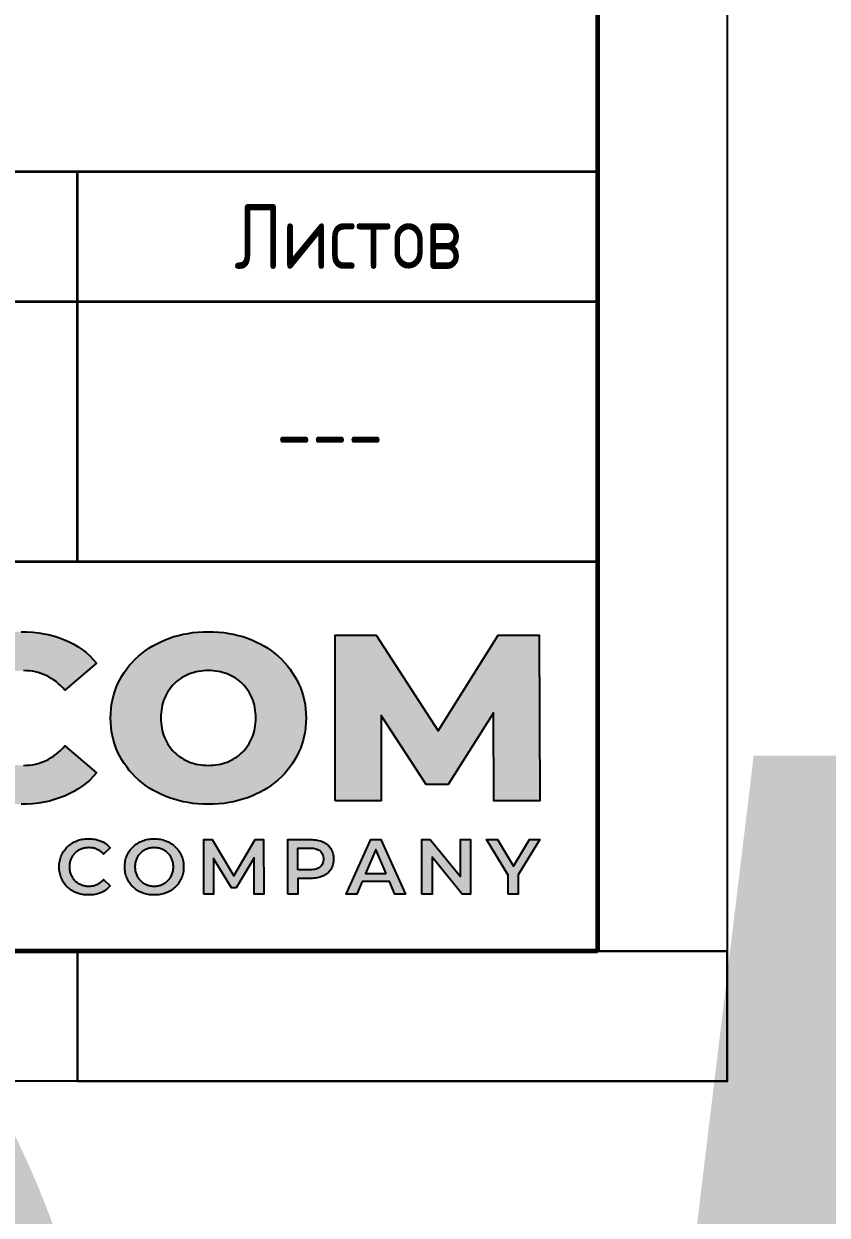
# Paper-space layout 'УГО' of a CAD drawing. Header units: millimetres. Extents: x 0 to 513, y -218 to 297.
# Drawn here: x 182.94 to 213.84, y -5.15 to 40.68 of the extents above; entities that cross this region are included whole.
import ezdxf
from ezdxf.enums import TextEntityAlignment as Align

# ---------------------------------------------------------------- set-up
doc = ezdxf.new("R2018")
doc.units = ezdxf.units.MM
doc.layers.add('0_UNC Defpoints ЭОМ', color=6, linetype='Continuous', plot=False)
for name, color, linetype in [('Штамп$0$LOGO_BLACK', 7, 'Continuous'), ('Штамп$0$LOGO_BLACK_FILL', 7, 'Continuous'), ('Штамп$0$LOGO_GREEN', 3, 'Continuous'), ('Штамп$0$LOGO_GREEN_FILL', 3, 'Continuous')]:
    doc.layers.add(name, color=color, linetype=linetype)
doc.styles.get("Standard").update_dxf_attribs({"font": 'arial.ttf'})
doc.styles.add('Unecom', font='GOST2304A_0.ttf', dxfattribs={"height": 2.5})
doc.styles.add('Штамп$0$Unecom', font='GOST2304A_0.ttf', dxfattribs={"height": 2.5})

# ---------------------------------------------------------------- blocks, each defined once
blk = doc.blocks.new('Штамп$0$LOGO')
at = {"layer": 'Штамп$0$LOGO_BLACK_FILL', "true_color": 0x101010}
for points in [[(35.99, -28.73), (36.28, -28.71), (36.57, -28.68), (36.85, -28.63), (37.12, -28.57), (37.38, -28.5), (37.64, -28.41), (37.89, -28.32), (38.14, -28.2), (38.37, -28.08), (38.6, -27.95), (38.81, -27.8), (39.01, -27.64), (39.21, -27.47), (39.4, -27.29), (39.57, -27.1), (38.4, -25.98), (38.26, -26.12), (38.12, -26.26), (37.98, -26.38), (37.83, -26.49), (37.68, -26.6), (37.53, -26.69), (37.37, -26.78), (37.21, -26.85), (37.04, -26.92), (36.87, -26.98), (36.7, -27.03), (36.52, -27.07), (36.34, -27.1), (36.16, -27.12), (35.97, -27.14), (35.78, -27.14), (35.59, -27.14), (35.41, -27.13), (35.23, -27.11), (35.05, -27.08), (34.87, -27.04), (34.7, -27), (34.54, -26.95), (34.38, -26.89), (34.22, -26.82), (34.07, -26.75), (33.92, -26.67), (33.78, -26.59), (33.65, -26.49), (33.52, -26.39), (33.39, -26.29), (33.27, -26.18), (33.16, -26.06), (33.05, -25.94), (32.95, -25.81), (32.86, -25.67), (32.77, -25.53), (32.69, -25.39), (32.61, -25.24), (32.55, -25.09), (32.49, -24.93), (32.43, -24.76), (32.39, -24.6), (32.35, -24.43), (32.32, -24.25), (32.3, -24.07), (32.29, -23.89), (32.29, -23.7), (32.29, -23.52), (32.3, -23.33), (32.32, -23.15), (32.35, -22.98), (32.39, -22.81), (32.43, -22.64), (32.49, -22.48), (32.55, -22.32), (32.61, -22.16), (32.69, -22.01), (32.77, -21.87), (32.86, -21.73), (32.95, -21.6), (33.05, -21.47), (33.16, -21.35), (33.27, -21.23), (33.39, -21.12), (33.52, -21.01), (33.65, -20.91), (33.78, -20.82), (33.92, -20.73), (34.07, -20.65), (34.22, -20.58), (34.38, -20.51), (34.54, -20.46), (34.7, -20.4), (34.87, -20.36), (35.05, -20.33), (35.23, -20.3), (35.41, -20.28), (35.59, -20.27), (35.78, -20.26), (35.97, -20.27), (36.16, -20.28), (36.34, -20.3), (36.52, -20.33), (36.7, -20.38), (36.87, -20.42), (37.04, -20.48), (37.21, -20.55), (37.37, -20.63), (37.53, -20.71), (37.68, -20.8), (37.83, -20.91), (37.98, -21.02), (38.12, -21.14), (38.26, -21.27), (38.4, -21.41), (39.57, -20.31), (39.4, -20.11), (39.21, -19.92), (39.01, -19.75), (38.81, -19.59), (38.6, -19.45), (38.37, -19.31), (38.14, -19.19), (37.89, -19.08), (37.64, -18.99), (37.38, -18.9), (37.12, -18.83), (36.85, -18.77), (36.57, -18.73), (36.29, -18.7), (36, -18.68), (35.7, -18.67), (35.42, -18.68), (35.14, -18.69), (34.88, -18.72), (34.61, -18.76), (34.35, -18.81), (34.1, -18.88), (33.86, -18.95), (33.62, -19.04), (33.38, -19.14), (33.16, -19.24), (32.94, -19.36), (32.73, -19.49), (32.52, -19.62), (32.32, -19.77), (32.13, -19.92), (31.95, -20.09), (31.78, -20.26), (31.62, -20.44), (31.46, -20.63), (31.32, -20.83), (31.19, -21.03), (31.06, -21.24), (30.95, -21.46), (30.85, -21.69), (30.76, -21.92), (30.68, -22.16), (30.61, -22.4), (30.55, -22.65), (30.51, -22.91), (30.48, -23.17), (30.46, -23.43), (30.46, -23.7), (30.46, -23.97), (30.48, -24.24), (30.51, -24.5), (30.55, -24.75), (30.61, -25), (30.68, -25.24), (30.76, -25.48), (30.85, -25.72), (30.95, -25.94), (31.06, -26.16), (31.19, -26.37), (31.32, -26.58), (31.46, -26.77), (31.61, -26.96), (31.77, -27.14), (31.95, -27.32), (32.13, -27.48), (32.31, -27.64), (32.51, -27.78), (32.71, -27.92), (32.93, -28.04), (33.15, -28.16), (33.37, -28.27), (33.61, -28.36), (33.85, -28.45), (34.1, -28.53), (34.35, -28.59), (34.61, -28.64), (34.87, -28.68), (35.14, -28.71), (35.41, -28.73), (35.69, -28.73)], [(58.05, -28.59), (58.05, -22.2), (61.27, -27.48), (62.08, -27.48), (65.3, -22.11), (65.31, -28.59), (67.03, -28.59), (67.01, -18.81), (65.52, -18.81), (61.7, -25.29), (57.82, -18.81), (56.32, -18.81), (56.32, -28.59)], [(97.13, -28.59), (97.13, -21.97), (102.52, -28.59), (104.02, -28.59), (104.02, -18.81), (102.21, -18.81), (102.21, -25.43), (96.82, -18.81), (95.32, -18.81), (95.32, -28.59)], [(112.55, -28.59), (112.55, -25.15), (116.38, -18.81), (114.59, -18.81), (111.69, -23.57), (108.83, -18.81), (106.88, -18.81), (110.73, -25.17), (110.73, -28.59)]]:
    blk.add_hatch(color=250, dxfattribs=at).paths.add_polyline_path(points, flags=16)
h = blk.add_hatch(color=250, dxfattribs=at)
h.paths.add_polyline_path([(47.74, -28.73), (48.01, -28.71), (48.28, -28.68), (48.54, -28.64), (48.8, -28.59), (49.06, -28.52), (49.3, -28.45), (49.55, -28.36), (49.78, -28.26), (50.01, -28.15), (50.23, -28.03), (50.44, -27.91), (50.65, -27.77), (50.84, -27.63), (51.03, -27.47), (51.22, -27.31), (51.39, -27.14), (51.55, -26.96), (51.71, -26.77), (51.85, -26.57), (51.98, -26.37), (52.11, -26.16), (52.22, -25.94), (52.32, -25.72), (52.41, -25.48), (52.49, -25.24), (52.56, -25), (52.61, -24.75), (52.66, -24.5), (52.69, -24.24), (52.71, -23.97), (52.71, -23.7), (52.71, -23.43), (52.69, -23.17), (52.66, -22.91), (52.61, -22.66), (52.56, -22.41), (52.49, -22.16), (52.41, -21.93), (52.32, -21.7), (52.22, -21.47), (52.11, -21.25), (51.98, -21.04), (51.85, -20.84), (51.71, -20.64), (51.55, -20.46), (51.39, -20.28), (51.22, -20.1), (51.03, -19.94), (50.84, -19.78), (50.65, -19.64), (50.44, -19.5), (50.23, -19.37), (50.01, -19.25), (49.78, -19.15), (49.55, -19.05), (49.3, -18.96), (49.06, -18.88), (48.8, -18.82), (48.54, -18.76), (48.28, -18.72), (48, -18.69), (47.73, -18.68), (47.44, -18.67), (47.16, -18.68), (46.89, -18.69), (46.62, -18.72), (46.35, -18.76), (46.09, -18.82), (45.84, -18.88), (45.59, -18.96), (45.35, -19.05), (45.11, -19.15), (44.88, -19.25), (44.66, -19.37), (44.44, -19.5), (44.24, -19.64), (44.04, -19.78), (43.85, -19.94), (43.67, -20.1), (43.49, -20.28), (43.33, -20.46), (43.18, -20.64), (43.04, -20.84), (42.9, -21.04), (42.78, -21.25), (42.67, -21.47), (42.56, -21.7), (42.47, -21.93), (42.39, -22.16), (42.32, -22.41), (42.27, -22.66), (42.23, -22.91), (42.2, -23.17), (42.18, -23.43), (42.17, -23.7), (42.18, -23.97), (42.2, -24.24), (42.23, -24.5), (42.27, -24.75), (42.32, -25), (42.39, -25.24), (42.47, -25.48), (42.56, -25.71), (42.67, -25.93), (42.78, -26.15), (42.9, -26.36), (43.04, -26.56), (43.18, -26.76), (43.33, -26.95), (43.49, -27.13), (43.67, -27.3), (43.85, -27.47), (44.04, -27.62), (44.24, -27.77), (44.44, -27.9), (44.66, -28.03), (44.88, -28.15), (45.11, -28.26), (45.35, -28.36), (45.59, -28.45), (45.84, -28.52), (46.09, -28.59), (46.36, -28.64), (46.62, -28.68), (46.89, -28.71), (47.17, -28.73), (47.46, -28.73)], flags=16)
h.paths.add_polyline_path([(47.26, -27.14), (47.08, -27.13), (46.9, -27.11), (46.73, -27.08), (46.56, -27.04), (46.39, -27), (46.23, -26.95), (46.07, -26.89), (45.92, -26.82), (45.77, -26.75), (45.62, -26.67), (45.49, -26.58), (45.35, -26.49), (45.22, -26.39), (45.1, -26.28), (44.98, -26.17), (44.87, -26.05), (44.76, -25.93), (44.66, -25.8), (44.57, -25.66), (44.48, -25.52), (44.4, -25.38), (44.33, -25.23), (44.26, -25.07), (44.2, -24.91), (44.15, -24.75), (44.1, -24.58), (44.07, -24.42), (44.04, -24.24), (44.02, -24.07), (44.01, -23.89), (44, -23.7), (44.01, -23.52), (44.02, -23.33), (44.04, -23.15), (44.07, -22.98), (44.1, -22.81), (44.15, -22.64), (44.2, -22.48), (44.26, -22.33), (44.33, -22.17), (44.4, -22.02), (44.49, -21.88), (44.57, -21.74), (44.67, -21.61), (44.77, -21.48), (44.88, -21.35), (44.99, -21.23), (45.11, -21.12), (45.23, -21.01), (45.36, -20.91), (45.5, -20.82), (45.63, -20.73), (45.78, -20.65), (45.93, -20.58), (46.08, -20.51), (46.24, -20.46), (46.4, -20.4), (46.56, -20.36), (46.73, -20.33), (46.9, -20.3), (47.08, -20.28), (47.26, -20.27), (47.44, -20.26), (47.63, -20.27), (47.81, -20.28), (47.98, -20.3), (48.16, -20.33), (48.32, -20.36), (48.49, -20.4), (48.65, -20.46), (48.81, -20.51), (48.97, -20.58), (49.12, -20.65), (49.26, -20.73), (49.4, -20.82), (49.53, -20.91), (49.66, -21.01), (49.78, -21.12), (49.9, -21.23), (50.01, -21.35), (50.12, -21.48), (50.22, -21.61), (50.31, -21.74), (50.4, -21.88), (50.48, -22.02), (50.55, -22.17), (50.62, -22.33), (50.68, -22.48), (50.74, -22.64), (50.78, -22.81), (50.82, -22.98), (50.84, -23.15), (50.87, -23.33), (50.88, -23.52), (50.88, -23.7), (50.88, -23.89), (50.87, -24.07), (50.84, -24.25), (50.82, -24.42), (50.78, -24.59), (50.74, -24.76), (50.68, -24.92), (50.62, -25.08), (50.55, -25.23), (50.48, -25.38), (50.4, -25.52), (50.31, -25.66), (50.22, -25.8), (50.12, -25.93), (50.01, -26.05), (49.9, -26.17), (49.78, -26.28), (49.66, -26.39), (49.53, -26.49), (49.4, -26.58), (49.26, -26.67), (49.12, -26.75), (48.97, -26.82), (48.81, -26.89), (48.65, -26.95), (48.49, -27), (48.32, -27.04), (48.16, -27.08), (47.98, -27.11), (47.81, -27.13), (47.63, -27.14), (47.44, -27.14)], flags=0)
h = blk.add_hatch(color=250, dxfattribs=at)
h.paths.add_polyline_path([(73.16, -28.59), (73.16, -25.77), (75.37, -25.77), (75.69, -25.76), (76, -25.74), (76.3, -25.71), (76.58, -25.67), (76.85, -25.61), (77.12, -25.54), (77.36, -25.45), (77.6, -25.35), (77.83, -25.24), (78.04, -25.12), (78.24, -24.99), (78.43, -24.84), (78.6, -24.69), (78.76, -24.52), (78.9, -24.34), (79.04, -24.15), (79.15, -23.95), (79.26, -23.74), (79.34, -23.52), (79.41, -23.29), (79.47, -23.06), (79.51, -22.81), (79.53, -22.55), (79.54, -22.29), (79.53, -22.03), (79.51, -21.77), (79.47, -21.52), (79.41, -21.29), (79.34, -21.06), (79.26, -20.84), (79.15, -20.63), (79.04, -20.43), (78.9, -20.24), (78.76, -20.06), (78.6, -19.89), (78.43, -19.74), (78.24, -19.59), (78.04, -19.46), (77.83, -19.34), (77.6, -19.23), (77.36, -19.13), (77.12, -19.05), (76.85, -18.97), (76.58, -18.91), (76.3, -18.87), (76, -18.84), (75.69, -18.82), (75.37, -18.81), (71.35, -18.81), (71.35, -28.59)], flags=16)
h.paths.add_polyline_path([(73.16, -24.23), (73.16, -20.35), (75.29, -20.35), (75.58, -20.35), (75.85, -20.38), (76.11, -20.42), (76.34, -20.47), (76.56, -20.54), (76.76, -20.63), (76.94, -20.73), (77.1, -20.85), (77.24, -20.98), (77.37, -21.13), (77.47, -21.29), (77.56, -21.46), (77.62, -21.65), (77.67, -21.85), (77.7, -22.06), (77.71, -22.29), (77.7, -22.51), (77.67, -22.73), (77.62, -22.92), (77.56, -23.11), (77.47, -23.28), (77.37, -23.44), (77.24, -23.59), (77.1, -23.72), (76.94, -23.84), (76.76, -23.95), (76.56, -24.03), (76.34, -24.11), (76.11, -24.16), (75.85, -24.2), (75.58, -24.23), (75.29, -24.23)], flags=0)
h = blk.add_hatch(color=250, dxfattribs=at)
h.paths.add_polyline_path([(89.53, -26.33), (90.5, -28.59), (92.4, -28.59), (87.98, -18.81), (86.19, -18.81), (81.79, -28.59), (83.66, -28.59), (84.63, -26.33)], flags=16)
h.paths.add_polyline_path([(85.24, -24.9), (87.07, -20.62), (88.91, -24.9)], flags=0)
at = {"layer": 'Штамп$0$LOGO_GREEN_FILL', "true_color": 0x12a13f}
for points in [[(24.7, -12.48), (25.75, -12.41), (26.76, -12.29), (27.75, -12.13), (28.71, -11.93), (29.64, -11.68), (30.54, -11.38), (31.42, -11.04), (32.26, -10.65), (33.06, -10.23), (33.83, -9.77), (34.57, -9.27), (35.27, -8.74), (35.93, -8.17), (36.55, -7.56), (37.14, -6.91), (31.49, -2.08), (31.1, -2.49), (30.7, -2.87), (30.3, -3.23), (29.89, -3.57), (29.46, -3.88), (29.03, -4.17), (28.59, -4.43), (28.14, -4.66), (27.68, -4.87), (27.2, -5.05), (26.72, -5.2), (26.21, -5.33), (25.7, -5.43), (25.17, -5.5), (24.63, -5.54), (24.07, -5.55), (23.6, -5.54), (23.13, -5.51), (22.67, -5.47), (22.22, -5.4), (21.78, -5.32), (21.35, -5.22), (20.94, -5.1), (20.53, -4.96), (20.13, -4.8), (19.75, -4.63), (19.38, -4.44), (19.03, -4.23), (18.69, -4.01), (18.37, -3.77), (18.06, -3.51), (17.76, -3.24), (17.49, -2.95), (17.22, -2.65), (16.97, -2.34), (16.74, -2.01), (16.53, -1.66), (16.32, -1.31), (16.14, -0.94), (15.97, -0.55), (15.81, -0.15), (15.68, 0.25), (15.57, 0.67), (15.48, 1.1), (15.41, 1.54), (15.36, 1.99), (15.33, 2.45), (15.32, 2.92), (15.33, 3.4), (15.36, 3.86), (15.41, 4.31), (15.48, 4.75), (15.57, 5.17), (15.68, 5.59), (15.81, 6), (15.97, 6.4), (16.14, 6.78), (16.32, 7.15), (16.53, 7.51), (16.74, 7.85), (16.97, 8.18), (17.22, 8.5), (17.49, 8.8), (17.76, 9.09), (18.06, 9.36), (18.37, 9.62), (18.69, 9.86), (19.03, 10.08), (19.38, 10.29), (19.75, 10.48), (20.13, 10.65), (20.53, 10.81), (20.94, 10.94), (21.35, 11.06), (21.78, 11.17), (22.22, 11.25), (22.67, 11.31), (23.13, 11.36), (23.6, 11.39), (24.07, 11.4), (24.63, 11.38), (25.17, 11.34), (25.7, 11.27), (26.21, 11.18), (26.72, 11.05), (27.2, 10.9), (27.68, 10.72), (28.14, 10.51), (28.59, 10.27), (29.03, 10.01), (29.46, 9.73), (29.89, 9.42), (30.3, 9.08), (30.7, 8.72), (31.1, 8.33), (31.49, 7.92), (37.14, 12.75), (36.55, 13.41), (35.93, 14.03), (35.27, 14.61), (34.57, 15.15), (33.83, 15.65), (33.06, 16.11), (32.26, 16.53), (31.42, 16.91), (30.54, 17.24), (29.64, 17.54), (28.71, 17.78), (27.75, 17.99), (26.76, 18.14), (25.75, 18.26), (24.7, 18.32), (23.63, 18.35), (22.7, 18.33), (21.8, 18.28), (20.91, 18.19), (20.04, 18.07), (19.18, 17.91), (18.35, 17.72), (17.53, 17.49), (16.73, 17.22), (15.95, 16.93), (15.2, 16.6), (14.48, 16.25), (13.78, 15.86), (13.11, 15.45), (12.46, 15), (11.84, 14.53), (11.25, 14.03), (10.69, 13.49), (10.16, 12.94), (9.66, 12.36), (9.19, 11.76), (8.75, 11.14), (8.35, 10.49), (7.98, 9.82), (7.64, 9.13), (7.33, 8.42), (7.07, 7.69), (6.84, 6.94), (6.66, 6.17), (6.52, 5.39), (6.41, 4.58), (6.35, 3.76), (6.33, 2.92), (6.35, 2.09), (6.41, 1.26), (6.52, 0.46), (6.66, -0.32), (6.84, -1.09), (7.07, -1.84), (7.33, -2.57), (7.64, -3.28), (7.98, -3.98), (8.35, -4.65), (8.75, -5.29), (9.19, -5.92), (9.66, -6.52), (10.16, -7.09), (10.69, -7.65), (11.25, -8.18), (11.84, -8.68), (12.46, -9.16), (13.11, -9.6), (13.78, -10.02), (14.48, -10.4), (15.2, -10.76), (15.95, -11.08), (16.73, -11.38), (17.53, -11.64), (18.35, -11.87), (19.18, -12.06), (20.04, -12.22), (20.91, -12.34), (21.8, -12.43), (22.7, -12.48), (23.63, -12.5)], [(88.03, -11.91), (88.03, 3.39), (96.07, -8.98), (100.03, -8.98), (108.12, 3.83), (108.2, -11.91), (116.38, -11.91), (116.29, 17.75), (108.96, 17.75), (98.2, 0.62), (87.14, 17.75), (79.81, 17.75), (79.81, -11.91)]]:
    blk.add_hatch(color=114, dxfattribs=at).paths.add_polyline_path(points, flags=16)
h = blk.add_hatch(color=114, dxfattribs=at)
h.paths.add_polyline_path([(58.08, -12.48), (59, -12.43), (59.9, -12.34), (60.79, -12.21), (61.65, -12.05), (62.49, -11.86), (63.31, -11.62), (64.12, -11.36), (64.9, -11.06), (65.65, -10.73), (66.37, -10.37), (67.08, -9.98), (67.75, -9.56), (68.4, -9.12), (69.02, -8.64), (69.62, -8.14), (70.19, -7.6), (70.72, -7.05), (71.23, -6.47), (71.7, -5.87), (72.14, -5.25), (72.55, -4.6), (72.93, -3.93), (73.28, -3.24), (73.59, -2.53), (73.86, -1.8), (74.09, -1.05), (74.27, -0.29), (74.42, 0.49), (74.52, 1.28), (74.58, 2.1), (74.6, 2.92), (74.58, 3.75), (74.52, 4.56), (74.42, 5.36), (74.27, 6.13), (74.09, 6.89), (73.86, 7.64), (73.59, 8.36), (73.28, 9.07), (72.93, 9.76), (72.55, 10.42), (72.14, 11.07), (71.7, 11.69), (71.23, 12.29), (70.72, 12.87), (70.19, 13.43), (69.62, 13.96), (69.02, 14.47), (68.4, 14.95), (67.75, 15.4), (67.08, 15.82), (66.37, 16.21), (65.65, 16.57), (64.9, 16.9), (64.12, 17.2), (63.31, 17.47), (62.49, 17.7), (61.65, 17.9), (60.79, 18.06), (59.9, 18.19), (59, 18.28), (58.08, 18.33), (57.13, 18.35), (56.2, 18.33), (55.28, 18.28), (54.38, 18.19), (53.51, 18.06), (52.64, 17.9), (51.8, 17.7), (50.98, 17.47), (50.17, 17.2), (49.39, 16.9), (48.63, 16.57), (47.9, 16.21), (47.19, 15.82), (46.51, 15.4), (45.85, 14.95), (45.23, 14.47), (44.62, 13.96), (44.05, 13.43), (43.51, 12.87), (43, 12.29), (42.53, 11.69), (42.09, 11.07), (41.68, 10.42), (41.3, 9.76), (40.96, 9.07), (40.66, 8.36), (40.39, 7.64), (40.17, 6.89), (39.99, 6.13), (39.84, 5.36), (39.74, 4.56), (39.68, 3.75), (39.66, 2.92), (39.68, 2.1), (39.74, 1.28), (39.84, 0.49), (39.99, -0.29), (40.17, -1.05), (40.39, -1.79), (40.66, -2.51), (40.96, -3.22), (41.3, -3.91), (41.68, -4.57), (42.09, -5.22), (42.53, -5.84), (43, -6.44), (43.51, -7.02), (44.05, -7.58), (44.62, -8.11), (45.23, -8.62), (45.85, -9.1), (46.51, -9.55), (47.19, -9.97), (47.9, -10.36), (48.63, -10.72), (49.39, -11.06), (50.17, -11.36), (50.98, -11.62), (51.8, -11.86), (52.64, -12.05), (53.51, -12.21), (54.38, -12.34), (55.28, -12.43), (56.2, -12.48), (57.13, -12.5)], flags=16)
h.paths.add_polyline_path([(56.69, -5.54), (56.25, -5.51), (55.82, -5.47), (55.4, -5.4), (54.98, -5.32), (54.58, -5.22), (54.18, -5.1), (53.79, -4.96), (53.4, -4.8), (53.04, -4.63), (52.68, -4.44), (52.34, -4.23), (52.01, -4.01), (51.69, -3.77), (51.38, -3.51), (51.09, -3.24), (50.81, -2.95), (50.55, -2.65), (50.3, -2.34), (50.07, -2.01), (49.85, -1.66), (49.65, -1.31), (49.47, -0.94), (49.29, -0.55), (49.14, -0.15), (49.01, 0.25), (48.9, 0.67), (48.81, 1.1), (48.73, 1.54), (48.68, 1.99), (48.65, 2.45), (48.64, 2.92), (48.65, 3.4), (48.68, 3.87), (48.73, 4.33), (48.81, 4.77), (48.9, 5.2), (49.01, 5.62), (49.14, 6.03), (49.29, 6.42), (49.47, 6.8), (49.65, 7.17), (49.85, 7.52), (50.07, 7.86), (50.3, 8.19), (50.55, 8.5), (50.81, 8.8), (51.09, 9.09), (51.38, 9.36), (51.69, 9.62), (52.01, 9.86), (52.34, 10.08), (52.68, 10.29), (53.04, 10.48), (53.4, 10.65), (53.79, 10.81), (54.18, 10.94), (54.58, 11.06), (54.98, 11.17), (55.4, 11.25), (55.82, 11.31), (56.25, 11.36), (56.69, 11.39), (57.13, 11.4), (57.58, 11.39), (58.02, 11.36), (58.44, 11.31), (58.87, 11.25), (59.28, 11.17), (59.69, 11.06), (60.09, 10.94), (60.48, 10.81), (60.86, 10.65), (61.23, 10.48), (61.58, 10.29), (61.93, 10.08), (62.26, 9.86), (62.58, 9.62), (62.88, 9.36), (63.17, 9.09), (63.45, 8.8), (63.72, 8.5), (63.96, 8.19), (64.2, 7.86), (64.41, 7.52), (64.61, 7.17), (64.8, 6.8), (64.97, 6.42), (65.12, 6.03), (65.25, 5.62), (65.37, 5.2), (65.46, 4.77), (65.53, 4.33), (65.58, 3.87), (65.61, 3.4), (65.62, 2.92), (65.61, 2.45), (65.58, 1.99), (65.53, 1.54), (65.46, 1.1), (65.37, 0.67), (65.25, 0.25), (65.12, -0.15), (64.97, -0.55), (64.8, -0.94), (64.61, -1.31), (64.41, -1.66), (64.2, -2.01), (63.96, -2.34), (63.72, -2.65), (63.45, -2.95), (63.17, -3.24), (62.88, -3.51), (62.58, -3.77), (62.26, -4.01), (61.93, -4.23), (61.58, -4.44), (61.23, -4.63), (60.86, -4.8), (60.48, -4.96), (60.09, -5.1), (59.69, -5.22), (59.28, -5.32), (58.87, -5.4), (58.44, -5.47), (58.02, -5.51), (57.58, -5.54), (57.13, -5.55)], flags=0)
at = {"layer": 'Штамп$0$LOGO_BLACK', "color": 250, "true_color": 0x101010}
for points in [[(35.69, -28.73), (35.41, -28.73), (35.14, -28.71), (34.87, -28.68), (34.61, -28.64), (34.35, -28.59), (34.1, -28.53), (33.85, -28.45), (33.61, -28.36), (33.37, -28.27), (33.15, -28.16), (32.93, -28.04), (32.71, -27.92), (32.51, -27.78), (32.31, -27.64), (32.13, -27.48), (31.95, -27.32), (31.77, -27.14), (31.61, -26.96), (31.46, -26.77), (31.32, -26.58), (31.19, -26.37), (31.06, -26.16), (30.95, -25.94), (30.85, -25.72), (30.76, -25.48), (30.68, -25.24), (30.61, -25), (30.55, -24.75), (30.51, -24.5), (30.48, -24.24), (30.46, -23.97), (30.46, -23.7), (30.46, -23.43), (30.48, -23.17), (30.51, -22.91), (30.55, -22.65), (30.61, -22.4), (30.68, -22.16), (30.76, -21.92), (30.85, -21.69), (30.95, -21.46), (31.06, -21.24), (31.19, -21.03), (31.32, -20.83), (31.46, -20.63), (31.62, -20.44), (31.78, -20.26), (31.95, -20.09), (32.13, -19.92), (32.32, -19.77), (32.52, -19.62), (32.73, -19.49), (32.94, -19.36), (33.16, -19.24), (33.38, -19.14), (33.62, -19.04), (33.86, -18.95), (34.1, -18.88), (34.35, -18.81), (34.61, -18.76), (34.88, -18.72), (35.14, -18.69), (35.42, -18.68), (35.7, -18.67), (36, -18.68), (36.29, -18.7), (36.57, -18.73), (36.85, -18.77), (37.12, -18.83), (37.38, -18.9), (37.64, -18.99), (37.89, -19.08), (38.14, -19.19), (38.37, -19.31), (38.6, -19.45), (38.81, -19.59), (39.01, -19.75), (39.21, -19.92), (39.4, -20.11), (39.57, -20.31), (38.4, -21.41), (38.26, -21.27), (38.12, -21.14), (37.98, -21.02), (37.83, -20.91), (37.68, -20.8), (37.53, -20.71), (37.37, -20.63), (37.21, -20.55), (37.04, -20.48), (36.87, -20.42), (36.7, -20.38), (36.52, -20.33), (36.34, -20.3), (36.16, -20.28), (35.97, -20.27), (35.78, -20.26), (35.59, -20.27), (35.41, -20.28), (35.23, -20.3), (35.05, -20.33), (34.87, -20.36), (34.7, -20.4), (34.54, -20.46), (34.38, -20.51), (34.22, -20.58), (34.07, -20.65), (33.92, -20.73), (33.78, -20.82), (33.65, -20.91), (33.52, -21.01), (33.39, -21.12), (33.27, -21.23), (33.16, -21.35), (33.05, -21.47), (32.95, -21.6), (32.86, -21.73), (32.77, -21.87), (32.69, -22.01), (32.61, -22.16), (32.55, -22.32), (32.49, -22.48), (32.43, -22.64), (32.39, -22.81), (32.35, -22.98), (32.32, -23.15), (32.3, -23.33), (32.29, -23.52), (32.29, -23.7), (32.29, -23.89), (32.3, -24.07), (32.32, -24.25), (32.35, -24.43), (32.39, -24.6), (32.43, -24.76), (32.49, -24.93), (32.55, -25.09), (32.61, -25.24), (32.69, -25.39), (32.77, -25.53), (32.86, -25.67), (32.95, -25.81), (33.05, -25.94), (33.16, -26.06), (33.27, -26.18), (33.39, -26.29), (33.52, -26.39), (33.65, -26.49), (33.78, -26.59), (33.92, -26.67), (34.07, -26.75), (34.22, -26.82), (34.38, -26.89), (34.54, -26.95), (34.7, -27), (34.87, -27.04), (35.05, -27.08), (35.23, -27.11), (35.41, -27.13), (35.59, -27.14), (35.78, -27.14), (35.97, -27.14), (36.16, -27.12), (36.34, -27.1), (36.52, -27.07), (36.7, -27.03), (36.87, -26.98), (37.04, -26.92), (37.21, -26.85), (37.37, -26.78), (37.53, -26.69), (37.68, -26.6), (37.83, -26.49), (37.98, -26.38), (38.12, -26.26), (38.26, -26.12), (38.4, -25.98), (39.57, -27.1), (39.4, -27.29), (39.21, -27.47), (39.01, -27.64), (38.81, -27.8), (38.6, -27.95), (38.37, -28.08), (38.14, -28.2), (37.89, -28.32), (37.64, -28.41), (37.38, -28.5), (37.12, -28.57), (36.85, -28.63), (36.57, -28.68), (36.28, -28.71), (35.99, -28.73), (35.69, -28.73)], [(47.46, -28.73), (47.17, -28.73), (46.89, -28.71), (46.62, -28.68), (46.36, -28.64), (46.09, -28.59), (45.84, -28.52), (45.59, -28.45), (45.35, -28.36), (45.11, -28.26), (44.88, -28.15), (44.66, -28.03), (44.44, -27.9), (44.24, -27.77), (44.04, -27.62), (43.85, -27.47), (43.67, -27.3), (43.49, -27.13), (43.33, -26.95), (43.18, -26.76), (43.04, -26.56), (42.9, -26.36), (42.78, -26.15), (42.67, -25.93), (42.56, -25.71), (42.47, -25.48), (42.39, -25.24), (42.32, -25), (42.27, -24.75), (42.23, -24.5), (42.2, -24.24), (42.18, -23.97), (42.17, -23.7), (42.18, -23.43), (42.2, -23.17), (42.23, -22.91), (42.27, -22.66), (42.32, -22.41), (42.39, -22.16), (42.47, -21.93), (42.56, -21.7), (42.67, -21.47), (42.78, -21.25), (42.9, -21.04), (43.04, -20.84), (43.18, -20.64), (43.33, -20.46), (43.49, -20.28), (43.67, -20.1), (43.85, -19.94), (44.04, -19.78), (44.24, -19.64), (44.44, -19.5), (44.66, -19.37), (44.88, -19.25), (45.11, -19.15), (45.35, -19.05), (45.59, -18.96), (45.84, -18.88), (46.09, -18.82), (46.35, -18.76), (46.62, -18.72), (46.89, -18.69), (47.16, -18.68), (47.44, -18.67), (47.73, -18.68), (48, -18.69), (48.28, -18.72), (48.54, -18.76), (48.8, -18.82), (49.06, -18.88), (49.3, -18.96), (49.55, -19.05), (49.78, -19.15), (50.01, -19.25), (50.23, -19.37), (50.44, -19.5), (50.65, -19.64), (50.84, -19.78), (51.03, -19.94), (51.22, -20.1), (51.39, -20.28), (51.55, -20.46), (51.71, -20.64), (51.85, -20.84), (51.98, -21.04), (52.11, -21.25), (52.22, -21.47), (52.32, -21.7), (52.41, -21.93), (52.49, -22.16), (52.56, -22.41), (52.61, -22.66), (52.66, -22.91), (52.69, -23.17), (52.71, -23.43), (52.71, -23.7), (52.71, -23.97), (52.69, -24.24), (52.66, -24.5), (52.61, -24.75), (52.56, -25), (52.49, -25.24), (52.41, -25.48), (52.32, -25.72), (52.22, -25.94), (52.11, -26.16), (51.98, -26.37), (51.85, -26.57), (51.71, -26.77), (51.55, -26.96), (51.39, -27.14), (51.22, -27.31), (51.03, -27.47), (50.84, -27.63), (50.65, -27.77), (50.44, -27.91), (50.23, -28.03), (50.01, -28.15), (49.78, -28.26), (49.55, -28.36), (49.3, -28.45), (49.06, -28.52), (48.8, -28.59), (48.54, -28.64), (48.28, -28.68), (48.01, -28.71), (47.74, -28.73), (47.46, -28.73)], [(56.32, -28.59), (56.32, -18.81), (57.82, -18.81), (61.7, -25.29), (65.52, -18.81), (67.01, -18.81), (67.03, -28.59), (65.31, -28.59), (65.3, -22.11), (62.08, -27.48), (61.27, -27.48), (58.05, -22.2), (58.05, -28.59), (56.32, -28.59)], [(71.35, -28.59), (71.35, -18.81), (75.37, -18.81), (75.69, -18.82), (76, -18.84), (76.3, -18.87), (76.58, -18.91), (76.85, -18.97), (77.12, -19.05), (77.36, -19.13), (77.6, -19.23), (77.83, -19.34), (78.04, -19.46), (78.24, -19.59), (78.43, -19.74), (78.6, -19.89), (78.76, -20.06), (78.9, -20.24), (79.04, -20.43), (79.15, -20.63), (79.26, -20.84), (79.34, -21.06), (79.41, -21.29), (79.47, -21.52), (79.51, -21.77), (79.53, -22.03), (79.54, -22.29), (79.53, -22.55), (79.51, -22.81), (79.47, -23.06), (79.41, -23.29), (79.34, -23.52), (79.26, -23.74), (79.15, -23.95), (79.04, -24.15), (78.9, -24.34), (78.76, -24.52), (78.6, -24.69), (78.43, -24.84), (78.24, -24.99), (78.04, -25.12), (77.83, -25.24), (77.6, -25.35), (77.36, -25.45), (77.12, -25.54), (76.85, -25.61), (76.58, -25.67), (76.3, -25.71), (76, -25.74), (75.69, -25.76), (75.37, -25.77), (73.16, -25.77), (73.16, -28.59), (71.35, -28.59)], [(84.63, -26.33), (83.66, -28.59), (81.79, -28.59), (86.19, -18.81), (87.98, -18.81), (92.4, -28.59), (90.5, -28.59), (89.53, -26.33), (84.63, -26.33)], [(95.32, -28.59), (95.32, -18.81), (96.82, -18.81), (102.21, -25.43), (102.21, -18.81), (104.02, -18.81), (104.02, -28.59), (102.52, -28.59), (97.13, -21.97), (97.13, -28.59), (95.32, -28.59)], [(110.73, -28.59), (110.73, -25.17), (106.88, -18.81), (108.83, -18.81), (111.69, -23.57), (114.59, -18.81), (116.38, -18.81), (112.55, -25.15), (112.55, -28.59), (110.73, -28.59)], [(47.44, -27.14), (47.63, -27.14), (47.81, -27.13), (47.98, -27.11), (48.16, -27.08), (48.32, -27.04), (48.49, -27), (48.65, -26.95), (48.81, -26.89), (48.97, -26.82), (49.12, -26.75), (49.26, -26.67), (49.4, -26.58), (49.53, -26.49), (49.66, -26.39), (49.78, -26.28), (49.9, -26.17), (50.01, -26.05), (50.12, -25.93), (50.22, -25.8), (50.31, -25.66), (50.4, -25.52), (50.48, -25.38), (50.55, -25.23), (50.62, -25.08), (50.68, -24.92), (50.74, -24.76), (50.78, -24.59), (50.82, -24.42), (50.84, -24.25), (50.87, -24.07), (50.88, -23.89), (50.88, -23.7), (50.88, -23.52), (50.87, -23.33), (50.84, -23.15), (50.82, -22.98), (50.78, -22.81), (50.74, -22.64), (50.68, -22.48), (50.62, -22.33), (50.55, -22.17), (50.48, -22.02), (50.4, -21.88), (50.31, -21.74), (50.22, -21.61), (50.12, -21.48), (50.01, -21.35), (49.9, -21.23), (49.78, -21.12), (49.66, -21.01), (49.53, -20.91), (49.4, -20.82), (49.26, -20.73), (49.12, -20.65), (48.97, -20.58), (48.81, -20.51), (48.65, -20.46), (48.49, -20.4), (48.32, -20.36), (48.16, -20.33), (47.98, -20.3), (47.81, -20.28), (47.63, -20.27), (47.44, -20.26), (47.26, -20.27), (47.08, -20.28), (46.9, -20.3), (46.73, -20.33), (46.56, -20.36), (46.4, -20.4), (46.24, -20.46), (46.08, -20.51), (45.93, -20.58), (45.78, -20.65), (45.63, -20.73), (45.5, -20.82), (45.36, -20.91), (45.23, -21.01), (45.11, -21.12), (44.99, -21.23), (44.88, -21.35), (44.77, -21.48), (44.67, -21.61), (44.57, -21.74), (44.49, -21.88), (44.4, -22.02), (44.33, -22.17), (44.26, -22.33), (44.2, -22.48), (44.15, -22.64), (44.1, -22.81), (44.07, -22.98), (44.04, -23.15), (44.02, -23.33), (44.01, -23.52), (44, -23.7), (44.01, -23.89), (44.02, -24.07), (44.04, -24.24), (44.07, -24.42), (44.1, -24.58), (44.15, -24.75), (44.2, -24.91), (44.26, -25.07), (44.33, -25.23), (44.4, -25.38), (44.48, -25.52), (44.57, -25.66), (44.66, -25.8), (44.76, -25.93), (44.87, -26.05), (44.98, -26.17), (45.1, -26.28), (45.22, -26.39), (45.35, -26.49), (45.49, -26.58), (45.62, -26.67), (45.77, -26.75), (45.92, -26.82), (46.07, -26.89), (46.23, -26.95), (46.39, -27), (46.56, -27.04), (46.73, -27.08), (46.9, -27.11), (47.08, -27.13), (47.26, -27.14), (47.44, -27.14)], [(73.16, -24.23), (73.16, -20.35), (75.29, -20.35), (75.58, -20.35), (75.85, -20.38), (76.11, -20.42), (76.34, -20.47), (76.56, -20.54), (76.76, -20.63), (76.94, -20.73), (77.1, -20.85), (77.24, -20.98), (77.37, -21.13), (77.47, -21.29), (77.56, -21.46), (77.62, -21.65), (77.67, -21.85), (77.7, -22.06), (77.71, -22.29), (77.7, -22.51), (77.67, -22.73), (77.62, -22.92), (77.56, -23.11), (77.47, -23.28), (77.37, -23.44), (77.24, -23.59), (77.1, -23.72), (76.94, -23.84), (76.76, -23.95), (76.56, -24.03), (76.34, -24.11), (76.11, -24.16), (75.85, -24.2), (75.58, -24.23), (75.29, -24.23), (73.16, -24.23)], [(88.91, -24.9), (87.07, -20.62), (85.24, -24.9), (88.91, -24.9)]]:
    blk.add_lwpolyline(points, close=True, dxfattribs=at)
at = {"layer": 'Штамп$0$LOGO_GREEN', "color": 114, "true_color": 0x12a13f}
for points in [[(23.63, 18.35), (24.7, 18.32), (25.75, 18.26), (26.76, 18.14), (27.75, 17.99), (28.71, 17.78), (29.64, 17.54), (30.54, 17.24), (31.42, 16.91), (32.26, 16.53), (33.06, 16.11), (33.83, 15.65), (34.57, 15.15), (35.27, 14.61), (35.93, 14.03), (36.55, 13.41), (37.14, 12.75), (31.49, 7.92), (31.1, 8.33), (30.7, 8.72), (30.3, 9.08), (29.89, 9.42), (29.46, 9.73), (29.03, 10.01), (28.59, 10.27), (28.14, 10.51), (27.68, 10.72), (27.2, 10.9), (26.72, 11.05), (26.21, 11.18), (25.7, 11.27), (25.17, 11.34), (24.63, 11.38), (24.07, 11.4)], [(24.07, -5.55), (24.63, -5.54), (25.17, -5.5), (25.7, -5.43), (26.21, -5.33), (26.72, -5.2), (27.2, -5.05), (27.68, -4.87), (28.14, -4.66), (28.59, -4.43), (29.03, -4.17), (29.46, -3.88), (29.89, -3.57), (30.3, -3.23), (30.7, -2.87), (31.1, -2.49), (31.49, -2.08), (37.14, -6.91), (36.55, -7.56), (35.93, -8.17), (35.27, -8.74), (34.57, -9.27), (33.83, -9.77), (33.06, -10.23), (32.26, -10.65), (31.42, -11.04), (30.54, -11.38), (29.64, -11.68), (28.71, -11.93), (27.75, -12.13), (26.76, -12.29), (25.75, -12.41), (24.7, -12.48), (23.63, -12.5)]]:
    blk.add_lwpolyline(points, dxfattribs=at)
for points in [[(57.13, -12.5), (56.2, -12.48), (55.28, -12.43), (54.38, -12.34), (53.51, -12.21), (52.64, -12.05), (51.8, -11.86), (50.98, -11.62), (50.17, -11.36), (49.39, -11.06), (48.63, -10.72), (47.9, -10.36), (47.19, -9.97), (46.51, -9.55), (45.85, -9.1), (45.23, -8.62), (44.62, -8.11), (44.05, -7.58), (43.51, -7.02), (43, -6.44), (42.53, -5.84), (42.09, -5.22), (41.68, -4.57), (41.3, -3.91), (40.96, -3.22), (40.66, -2.51), (40.39, -1.79), (40.17, -1.05), (39.99, -0.29), (39.84, 0.49), (39.74, 1.28), (39.68, 2.1), (39.66, 2.92), (39.68, 3.75), (39.74, 4.56), (39.84, 5.36), (39.99, 6.13), (40.17, 6.89), (40.39, 7.64), (40.66, 8.36), (40.96, 9.07), (41.3, 9.76), (41.68, 10.42), (42.09, 11.07), (42.53, 11.69), (43, 12.29), (43.51, 12.87), (44.05, 13.43), (44.62, 13.96), (45.23, 14.47), (45.85, 14.95), (46.51, 15.4), (47.19, 15.82), (47.9, 16.21), (48.63, 16.57), (49.39, 16.9), (50.17, 17.2), (50.98, 17.47), (51.8, 17.7), (52.64, 17.9), (53.51, 18.06), (54.38, 18.19), (55.28, 18.28), (56.2, 18.33), (57.13, 18.35), (58.08, 18.33), (59, 18.28), (59.9, 18.19), (60.79, 18.06), (61.65, 17.9), (62.49, 17.7), (63.31, 17.47), (64.12, 17.2), (64.9, 16.9), (65.65, 16.57), (66.37, 16.21), (67.08, 15.82), (67.75, 15.4), (68.4, 14.95), (69.02, 14.47), (69.62, 13.96), (70.19, 13.43), (70.72, 12.87), (71.23, 12.29), (71.7, 11.69), (72.14, 11.07), (72.55, 10.42), (72.93, 9.76), (73.28, 9.07), (73.59, 8.36), (73.86, 7.64), (74.09, 6.89), (74.27, 6.13), (74.42, 5.36), (74.52, 4.56), (74.58, 3.75), (74.6, 2.92), (74.58, 2.1), (74.52, 1.28), (74.42, 0.49), (74.27, -0.29), (74.09, -1.05), (73.86, -1.8), (73.59, -2.53), (73.28, -3.24), (72.93, -3.93), (72.55, -4.6), (72.14, -5.25), (71.7, -5.87), (71.23, -6.47), (70.72, -7.05), (70.19, -7.6), (69.62, -8.14), (69.02, -8.64), (68.4, -9.12), (67.75, -9.56), (67.08, -9.98), (66.37, -10.37), (65.65, -10.73), (64.9, -11.06), (64.12, -11.36), (63.31, -11.62), (62.49, -11.86), (61.65, -12.05), (60.79, -12.21), (59.9, -12.34), (59, -12.43), (58.08, -12.48), (57.13, -12.5)], [(79.81, -11.91), (79.81, 17.75), (87.14, 17.75), (98.2, 0.62), (108.96, 17.75), (116.29, 17.75), (116.38, -11.91), (108.2, -11.91), (108.12, 3.83), (100.03, -8.98), (96.07, -8.98), (88.03, 3.39), (88.03, -11.91), (79.81, -11.91)], [(57.13, -5.55), (57.58, -5.54), (58.02, -5.51), (58.44, -5.47), (58.87, -5.4), (59.28, -5.32), (59.69, -5.22), (60.09, -5.1), (60.48, -4.96), (60.86, -4.8), (61.23, -4.63), (61.58, -4.44), (61.93, -4.23), (62.26, -4.01), (62.58, -3.77), (62.88, -3.51), (63.17, -3.24), (63.45, -2.95), (63.72, -2.65), (63.96, -2.34), (64.2, -2.01), (64.41, -1.66), (64.61, -1.31), (64.8, -0.94), (64.97, -0.55), (65.12, -0.15), (65.25, 0.25), (65.37, 0.67), (65.46, 1.1), (65.53, 1.54), (65.58, 1.99), (65.61, 2.45), (65.62, 2.92), (65.61, 3.4), (65.58, 3.87), (65.53, 4.33), (65.46, 4.77), (65.37, 5.2), (65.25, 5.62), (65.12, 6.03), (64.97, 6.42), (64.8, 6.8), (64.61, 7.17), (64.41, 7.52), (64.2, 7.86), (63.96, 8.19), (63.72, 8.5), (63.45, 8.8), (63.17, 9.09), (62.88, 9.36), (62.58, 9.62), (62.26, 9.86), (61.93, 10.08), (61.58, 10.29), (61.23, 10.48), (60.86, 10.65), (60.48, 10.81), (60.09, 10.94), (59.69, 11.06), (59.28, 11.17), (58.87, 11.25), (58.44, 11.31), (58.02, 11.36), (57.58, 11.39), (57.13, 11.4), (56.69, 11.39), (56.25, 11.36), (55.82, 11.31), (55.4, 11.25), (54.98, 11.17), (54.58, 11.06), (54.18, 10.94), (53.79, 10.81), (53.4, 10.65), (53.04, 10.48), (52.68, 10.29), (52.34, 10.08), (52.01, 9.86), (51.69, 9.62), (51.38, 9.36), (51.09, 9.09), (50.81, 8.8), (50.55, 8.5), (50.3, 8.19), (50.07, 7.86), (49.85, 7.52), (49.65, 7.17), (49.47, 6.8), (49.29, 6.42), (49.14, 6.03), (49.01, 5.62), (48.9, 5.2), (48.81, 4.77), (48.73, 4.33), (48.68, 3.87), (48.65, 3.4), (48.64, 2.92), (48.65, 2.45), (48.68, 1.99), (48.73, 1.54), (48.81, 1.1), (48.9, 0.67), (49.01, 0.25), (49.14, -0.15), (49.29, -0.55), (49.47, -0.94), (49.65, -1.31), (49.85, -1.66), (50.07, -2.01), (50.3, -2.34), (50.55, -2.65), (50.81, -2.95), (51.09, -3.24), (51.38, -3.51), (51.69, -3.77), (52.01, -4.01), (52.34, -4.23), (52.68, -4.44), (53.04, -4.63), (53.4, -4.8), (53.79, -4.96), (54.18, -5.1), (54.58, -5.22), (54.98, -5.32), (55.4, -5.4), (55.82, -5.47), (56.25, -5.51), (56.69, -5.54), (57.13, -5.55)]]:
    blk.add_lwpolyline(points, close=True, dxfattribs=at)
blk = doc.blocks.new('Штамп$0$нпкепука')
at = {"lineweight": 35}
for p, q in [((1184, 5), (1184, 85)), ((999, 35), (1184, 35)), ((1164, 20), (1164, 35)), ((1134, 30), (1184, 30)), ((1064, 20), (1184, 20)), ((999, 5), (1184, 5))]:
    blk.add_line(p, q, dxfattribs=at)
blk.add_lwpolyline([(1134, 20), (1184, 20), (1184, 5), (1134, 5)], close=True)
at = {"xscale": 0.2151118773153607, "yscale": 0.2151118773153607, "zscale": 0.2151118773153607}
blk.add_blockref('Штамп$0$LOGO', (1156.747, 13.345), dxfattribs=at)
at = {"linetype": 'ByBlock', "lineweight": 13, "insert": (1174.413, 32.5), "char_height": 2.5, "width": 15, "attachment_point": 5, "style": 'Штамп$0$Unecom'}
blk.add_mtext('\\pi-4.5,l4.5;Листов', dxfattribs=at)
blk = doc.blocks.new('Штамп')
blk.add_blockref('Штамп$0$нпкепука', (-999, -5))
blk = doc.blocks.new('*U76')
at = {"lineweight": 60, "ltscale": 10}
for p, q in [((205, 292), (205, 5)), ((205, 5), (20, 5))]:
    blk.add_line(p, q, dxfattribs=at)
at = {"layer": '0_UNC Defpoints ЭОМ', "ltscale": 10}
blk.add_lwpolyline([(210, 0), (0, 0), (0, 297), (210, 297)], close=True, dxfattribs=at)
at = {"layer": '0_UNC Defpoints ЭОМ', "lineweight": 30}
blk.add_lwpolyline([(185, 5), (210, 5), (210, 0), (185, 0)], close=True, dxfattribs=at)
blk.add_blockref('Штамп', (20, 5))
at = {"style": 'Unecom'}
blk.add_attdef('ЛИСТ_№', text='', height=2.5, dxfattribs=at).set_placement((177.5, 25), align=Align.MIDDLE_CENTER)
blk.add_attdef('КОЛ-ВО_ЛИСТОВ', text='', height=2.5, dxfattribs=at).set_placement((194.711, 23.687), align=Align.CENTER)
at = {"lineweight": 30, "flags": 104}
blk.add_attdef('ОПИСАНИЕ_ЛИСТА', text='', height=2.5, dxfattribs=at).set_placement((119.926, 12.527), align=Align.MIDDLE_CENTER)
at = {"style": 'Unecom', "flags": 8}
blk.add_attdef('ФОРМАТ_БУМАГИ', (169.38, 1.289), '', height=2.5, dxfattribs=at)

psp = doc.layouts.new('УГО')

# ---------------------------------------------------------------- block references
ref = psp.add_blockref('*U76', (0, 0))
ref.add_attrib('КОЛ-ВО_ЛИСТОВ', '---', dxfattribs={"height": 2.5, "style": 'Unecom'}).set_placement((194.711, 23.687), align=Align.CENTER)
lines = psp.add_mtext('ОД (4)', dxfattribs={"insert": (119.926, 12.527), "char_height": 68.2844, "attachment_point": 1})
ref.add_attrib('ОПИСАНИЕ_ЛИСТА', '', (119.926, 12.527), dxfattribs={"flags": 104}).embed_mtext(lines)

doc.saveas('drawing.dxf')
